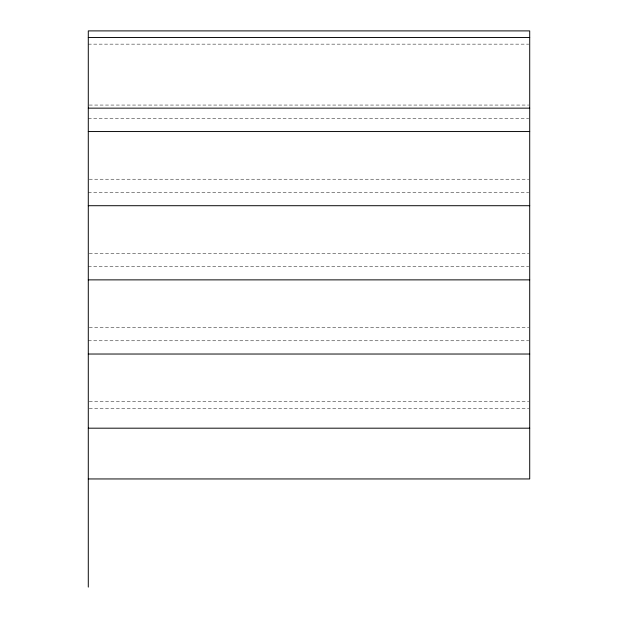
<?xml version="1.0" encoding="UTF-8"?>
<svg xmlns="http://www.w3.org/2000/svg" width="618" height="618" viewBox="0 0 618 618"><rect width="100%" height="100%" fill="white"/><g stroke="black" fill="none" stroke-linecap="round" stroke-linejoin="round"><path stroke-width="0.46" stroke-dasharray="3.09 2.32" d="M88.289 44.141L528.753 44.141M89.247 105.06L528.753 105.06M88.289 118.301L528.753 118.301M89.247 179.22L528.753 179.22M88.289 192.461L528.753 192.461M89.247 253.38L528.753 253.38M88.289 266.621L528.753 266.621M89.247 327.54L528.753 327.54M88.289 340.781L528.753 340.781M89.247 401.7L528.753 401.7M89.247 408.32L528.753 408.32"/><path stroke-width="0.93" d="M88.289 37.52L529.711 37.52M88.289 108.15L529.711 108.15M88.289 131.549L529.711 131.549M88.289 205.709L529.711 205.709M88.289 279.869L529.711 279.869M88.289 354.029L529.711 354.029M88.289 428.189L529.711 428.189M88.289 478.95L529.711 478.95L529.711 30.9L88.289 30.9L88.289 587.1"/></g></svg>
